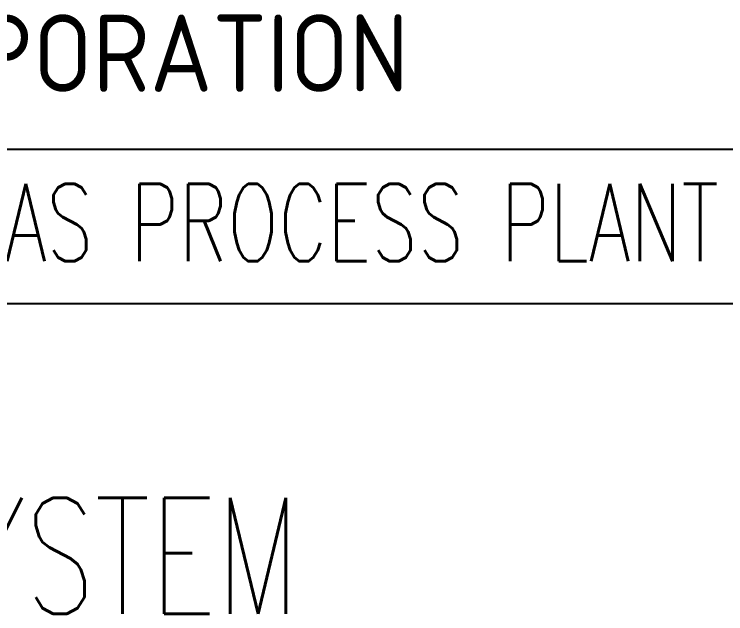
# Model space of a CAD drawing. Header units: inches. Extents: x 985 to 11353, y 526 to 2181.
# Drawn here: x 7726.85 to 7761.4, y 1131.16 to 1160.26 of the extents above; entities that cross this region are included whole.
import ezdxf

# ---------------------------------------------------------------- set-up
doc = ezdxf.new("R2010")
doc.units = ezdxf.units.IN
doc.header["$MEASUREMENT"] = 0
doc.layers.add('CABLE ROUTE FOR TOTAL PLANE-EMBED 2_DWG$0$SILICAGEL BORDER', color=7, linetype='Continuous')
doc.styles.add('HZTXT', font='simplex.shx', dxfattribs={"width": 0.7})
doc.styles.add('ROMANS', font='txt.shx', dxfattribs={"width": 0.85})
doc.styles.get("Standard").update_dxf_attribs({"font": 'isocp3.shx'})

# ---------------------------------------------------------------- blocks, each defined once
blk = doc.blocks.new('240A1')
at = {"lineweight": -3}
for p, q in [((1046010.968, 286292.347), (1046110.968, 286292.347)), ((1046010.968, 286288.347), (1046110.968, 286288.347))]:
    blk.add_line(p, q, dxfattribs=at)
at = {"color": 7, "lineweight": -3}
blk.add_text('SINOPEC PETROLEUM ENGINEERING CORPORATION', height=2, dxfattribs=at).set_placement((1046032.108, 286293.833))
at = {"lineweight": -3, "style": 'HZTXT', "width": 0.7}
blk.add_text('60 MMSCFD SILICAGEL DEHYDRATION TYPE NATURAL GAS PROCESS PLANT', height=2, dxfattribs=at).set_placement((1046026.053, 286289.446))

msp = doc.modelspace()

# ---------------------------------------------------------------- block references
at = {"layer": 'CABLE ROUTE FOR TOTAL PLANE-EMBED 2_DWG$0$SILICAGEL BORDER', "color": 7, "xscale": 1.875, "yscale": 1.875, "zscale": 1.875}
msp.add_blockref('240A1', (-1953668.069, -535644.436), dxfattribs=at)

# ---------------------------------------------------------------- texts
at = {"lineweight": -3, "style": 'ROMANS', "width": 0.7}
msp.add_text('FIRE DETECTION AND ALARM SYSTEM', height=5.625, dxfattribs=at).set_placement((7641.293, 1131.159))

doc.saveas('drawing.dxf')
